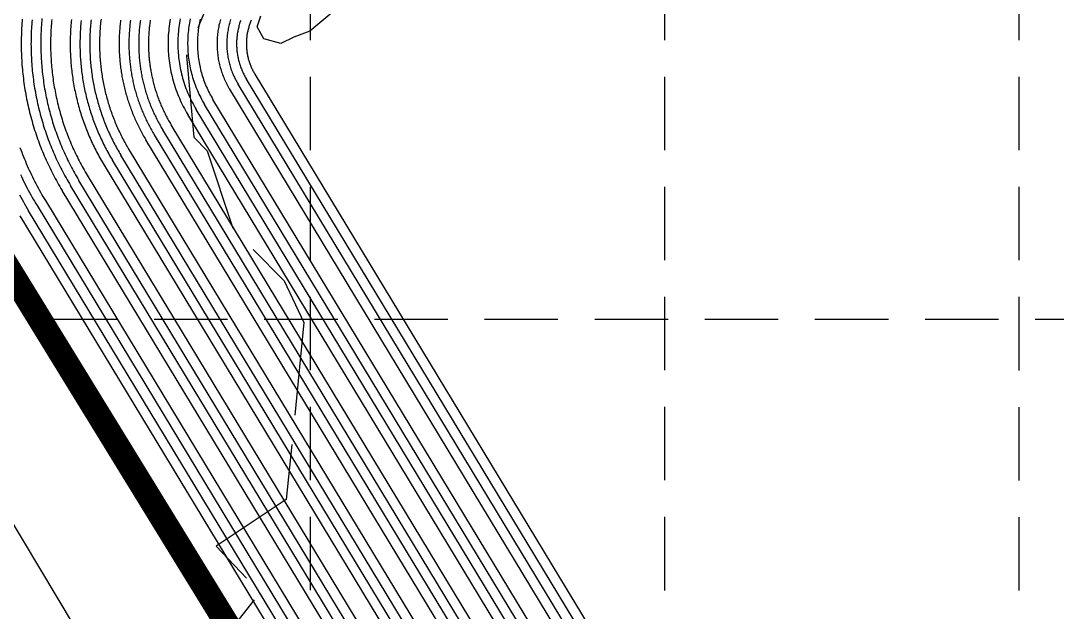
# Model space of a CAD drawing. Header units: inches. Extents: x 2439273 to 2445077, y 7048639 to 7057917.
# Drawn here: x 2442925.3 to 2443348.8, y 7054895.1 to 7055137.1 of the extents above; entities that cross this region are included whole.
import ezdxf

# ---------------------------------------------------------------- set-up
doc = ezdxf.new("R2010")
doc.units = ezdxf.units.IN
doc.header["$LTSCALE"] = 300
doc.header["$MEASUREMENT"] = 0
for name, pattern in [('DASHED', [0.29, 0.25, -0.04]), ('DASHEDX2', [0.165, 0.125, -0.04]), ('HIDDEN', [0.375, 0.25, -0.125])]:
    doc.linetypes.add(name, pattern=pattern)
for name, color, linetype in [('EC', 43, 'DASHEDX2'), ('GRID', 254, 'HIDDEN'), ('LIMITS OF DISTURBANCE', 1, 'HIDDEN'), ('new', 3, 'Continuous'), ('PC', 43, 'DASHEDX2')]:
    doc.layers.add(name, color=color, linetype=linetype)

msp = doc.modelspace()

# ---------------------------------------------------------------- linework, layer by layer
at = {"layer": 'EC', "color": 43, "linetype": 'DASHED', "flags": 128}
msp.add_lwpolyline([(2443056.29, 7055165.86), (2443064.04, 7055150.15), (2443043.37, 7055132.78), (2443036.84, 7055130.33), (2443031.52, 7055127.82), (2443024.53, 7055129.62), (2443021.85, 7055134.61), (2443024.92, 7055143.83), (2443033.16, 7055142.03), (2443027.33, 7055167.51), (2443016.59, 7055153.49), (2443013.05, 7055150.11), (2443005.85, 7055143.67), (2443001.94, 7055144.57), (2442992.97, 7055122.7), (2442995.96, 7055089.49), (2443001.48, 7055083.84), (2443012, 7055052), (2443032.83, 7055030.65), (2443040.99, 7055013.68), (2443033.76, 7054941.31), (2443005.13, 7054922.14), (2443023.05, 7054903.21), (2442991.27, 7054863.26)], dxfattribs=at)
at = {"layer": 'GRID', "linetype": 'HIDDEN', "ltscale": 0.4}
for p, q in [((2443043.63, 7049369.12), (2443043.63, 7057765.42)), ((2443188.39, 7049369.1), (2443188.39, 7057765.42)), ((2443333.14, 7049369.08), (2443333.14, 7057765.42)), ((2439424.76, 7055015.08), (2444925.44, 7055015.08))]:
    msp.add_line(p, q, dxfattribs=at)
at = {"layer": 'LIMITS OF DISTURBANCE', "linetype": 'HIDDEN', "const_width": 10, "flags": 128}
msp.add_lwpolyline([(2442886.99, 7052945.51), (2442895.43, 7053179.56), (2442913.36, 7053306.08), (2442998.8, 7053329.28), (2443093.73, 7053267.07), (2443296.25, 7053331.38), (2443338.44, 7053257.58), (2443392.24, 7053315.57), (2443340.55, 7053361.96), (2443447.09, 7053414.68), (2443517.82, 7053314.09), (2443574.97, 7053356.59), (2443489.91, 7053468.17), (2443446.06, 7053438.95), (2443383.6, 7053614.29), (2443418.05, 7053884.17), (2443327.03, 7054031.84), (2443323.07, 7054052.94), (2443416.73, 7054128.1), (2443524.9, 7054050.3), (2443573.71, 7054048.98), (2443787.41, 7054200.62), (2444024.68, 7054478.24), (2444110.5, 7054653.51), (2444155.29, 7054902.89), (2444160.77, 7055069.77), (2444147.31, 7055200.65), (2444077.57, 7055450.67), (2443950.4, 7055673.72), (2443333.94, 7055400.63), (2443359.36, 7055365.05), (2443134.35, 7055268.48), (2442886.46, 7055663.65), (2442672.88, 7055635.7), (2442663.99, 7055558.19), (2442899.02, 7055169.89), (2442892.76, 7055099.78), (2442914.05, 7055045.94), (2443178.35, 7054615.25), (2442985.45, 7054501.31), (2442726.73, 7054920.14), (2442733.57, 7054854.12), (2442852.43, 7053970.46), (2442450.39, 7053675.08), (2441832.15, 7054504.96), (2441778.69, 7054488.78), (2441880.34, 7054326.59), (2442122.98, 7053975.48), (2442344.49, 7053665.13), (2442528.89, 7053430.2), (2442805.16, 7053043.91), (2442834.55, 7052997.62)], close=True, dxfattribs=at)
at = {"layer": 'new', "color": 3, "linetype": 'Continuous', "flags": 128}
msp.add_lwpolyline([(2442799.46, 7055136.46), (2443536.66, 7053902)], dxfattribs=at)
at = {"layer": 'PC', "color": 24, "linetype": 'Continuous', "flags": 128}
for points in [[(2442925.89, 7055137.77), (2442925.81, 7055136.84), (2442925.74, 7055135.9), (2442925.68, 7055134.97), (2442925.62, 7055134.03), (2442925.57, 7055133.09), (2442925.53, 7055132.16), (2442925.5, 7055131.22), (2442925.47, 7055130.28), (2442925.46, 7055129.34), (2442925.45, 7055128.4), (2442925.44, 7055127.46), (2442925.45, 7055126.53), (2442925.46, 7055125.59), (2442925.48, 7055124.65), (2442925.51, 7055123.71), (2442925.55, 7055122.77), (2442925.59, 7055121.83), (2442925.64, 7055120.9), (2442925.7, 7055119.96), (2442925.77, 7055119.02), (2442925.84, 7055118.09), (2442925.92, 7055117.15), (2442926.01, 7055116.22), (2442926.11, 7055115.29), (2442926.21, 7055114.35), (2442926.32, 7055113.42), (2442926.44, 7055112.49), (2442926.57, 7055111.56), (2442926.7, 7055110.63), (2442926.84, 7055109.7), (2442926.99, 7055108.78), (2442927.15, 7055107.85), (2442927.31, 7055106.93), (2442927.48, 7055106.01), (2442927.66, 7055105.08), (2442927.85, 7055104.16), (2442928.04, 7055103.25), (2442928.24, 7055102.33), (2442928.45, 7055101.41), (2442928.67, 7055100.5), (2442928.89, 7055099.59), (2442929.12, 7055098.68), (2442929.36, 7055097.77), (2442929.61, 7055096.87), (2442929.86, 7055095.96), (2442930.12, 7055095.06), (2442930.39, 7055094.16), (2442930.66, 7055093.26), (2442930.94, 7055092.37), (2442931.23, 7055091.47), (2442931.53, 7055090.58), (2442931.83, 7055089.7), (2442932.14, 7055088.81), (2442932.46, 7055087.93), (2442932.79, 7055087.05), (2442933.12, 7055086.17), (2442933.46, 7055085.29), (2442933.8, 7055084.42), (2442934.16, 7055083.55), (2442934.52, 7055082.69), (2442934.88, 7055081.82), (2442935.26, 7055080.96), (2442935.64, 7055080.1), (2442936.03, 7055079.25), (2442936.42, 7055078.4), (2442936.82, 7055077.55), (2442937.23, 7055076.71), (2442937.65, 7055075.86), (2442938.07, 7055075.03), (2442938.5, 7055074.19), (2442938.94, 7055073.36), (2442939.38, 7055072.53), (2442939.83, 7055071.71), (2442940.28, 7055070.89), (2442940.75, 7055070.07), (2442941.22, 7055069.26), (2442941.69, 7055068.45), (2442942.17, 7055067.64)], [(2442929.87, 7055137.43), (2442929.8, 7055136.52), (2442929.73, 7055135.62), (2442929.67, 7055134.71), (2442929.61, 7055133.81), (2442929.57, 7055132.91), (2442929.53, 7055132), (2442929.5, 7055131.09), (2442929.47, 7055130.19), (2442929.46, 7055129.28), (2442929.45, 7055128.38), (2442929.44, 7055127.47), (2442929.45, 7055126.56), (2442929.46, 7055125.66), (2442929.48, 7055124.75), (2442929.51, 7055123.85), (2442929.54, 7055122.94), (2442929.59, 7055122.04), (2442929.63, 7055121.13), (2442929.69, 7055120.23), (2442929.76, 7055119.32), (2442929.83, 7055118.42), (2442929.9, 7055117.52), (2442929.99, 7055116.61), (2442930.08, 7055115.71), (2442930.18, 7055114.81), (2442930.29, 7055113.91), (2442930.41, 7055113.01), (2442930.53, 7055112.12), (2442930.66, 7055111.22), (2442930.79, 7055110.32), (2442930.94, 7055109.43), (2442931.09, 7055108.53), (2442931.25, 7055107.64), (2442931.41, 7055106.75), (2442931.59, 7055105.86), (2442931.77, 7055104.97), (2442931.95, 7055104.09), (2442932.15, 7055103.2), (2442932.35, 7055102.32), (2442932.56, 7055101.44), (2442932.77, 7055100.56), (2442933, 7055099.68), (2442933.23, 7055098.8), (2442933.46, 7055097.93), (2442933.71, 7055097.05), (2442933.96, 7055096.18), (2442934.22, 7055095.32), (2442934.48, 7055094.45), (2442934.75, 7055093.58), (2442935.03, 7055092.72), (2442935.32, 7055091.86), (2442935.61, 7055091.01), (2442935.91, 7055090.15), (2442936.22, 7055089.3), (2442936.53, 7055088.45), (2442936.85, 7055087.6), (2442937.18, 7055086.75), (2442937.51, 7055085.91), (2442937.86, 7055085.07), (2442938.2, 7055084.24), (2442938.56, 7055083.4), (2442938.92, 7055082.57), (2442939.29, 7055081.74), (2442939.66, 7055080.92), (2442940.04, 7055080.1), (2442940.43, 7055079.28), (2442940.83, 7055078.46), (2442941.23, 7055077.65), (2442941.64, 7055076.84), (2442942.05, 7055076.03), (2442942.47, 7055075.23), (2442942.9, 7055074.43), (2442943.33, 7055073.64), (2442943.77, 7055072.85), (2442944.22, 7055072.06), (2442944.67, 7055071.27), (2442945.13, 7055070.49), (2442945.6, 7055069.71)], [(2442933.94, 7055137.95), (2442933.86, 7055137.08), (2442933.78, 7055136.21), (2442933.72, 7055135.33), (2442933.66, 7055134.46), (2442933.61, 7055133.59), (2442933.56, 7055132.72), (2442933.53, 7055131.84), (2442933.5, 7055130.97), (2442933.47, 7055130.1), (2442933.46, 7055129.22), (2442933.45, 7055128.35), (2442933.44, 7055127.48), (2442933.45, 7055126.6), (2442933.46, 7055125.73), (2442933.48, 7055124.86), (2442933.51, 7055123.98), (2442933.54, 7055123.11), (2442933.58, 7055122.24), (2442933.63, 7055121.36), (2442933.68, 7055120.49), (2442933.74, 7055119.62), (2442933.81, 7055118.75), (2442933.89, 7055117.88), (2442933.97, 7055117.01), (2442934.06, 7055116.14), (2442934.16, 7055115.27), (2442934.26, 7055114.4), (2442934.37, 7055113.54), (2442934.49, 7055112.67), (2442934.61, 7055111.81), (2442934.75, 7055110.94), (2442934.88, 7055110.08), (2442935.03, 7055109.22), (2442935.18, 7055108.36), (2442935.34, 7055107.5), (2442935.51, 7055106.64), (2442935.68, 7055105.78), (2442935.86, 7055104.93), (2442936.05, 7055104.08), (2442936.24, 7055103.22), (2442936.45, 7055102.37), (2442936.65, 7055101.52), (2442936.87, 7055100.68), (2442937.09, 7055099.83), (2442937.32, 7055098.99), (2442937.55, 7055098.15), (2442937.8, 7055097.31), (2442938.05, 7055096.47), (2442938.3, 7055095.63), (2442938.56, 7055094.8), (2442938.83, 7055093.97), (2442939.11, 7055093.14), (2442939.39, 7055092.31), (2442939.68, 7055091.49), (2442939.98, 7055090.67), (2442940.28, 7055089.85), (2442940.59, 7055089.03), (2442940.9, 7055088.22), (2442941.23, 7055087.4), (2442941.56, 7055086.59), (2442941.89, 7055085.79), (2442942.23, 7055084.98), (2442942.58, 7055084.18), (2442942.94, 7055083.38), (2442943.3, 7055082.59), (2442943.67, 7055081.8), (2442944.04, 7055081.01), (2442944.42, 7055080.22), (2442944.81, 7055079.44), (2442945.2, 7055078.66), (2442945.6, 7055077.88), (2442946.01, 7055077.1), (2442946.42, 7055076.33), (2442946.84, 7055075.57), (2442947.26, 7055074.8), (2442947.69, 7055074.04), (2442948.13, 7055073.29), (2442948.57, 7055072.53), (2442949.02, 7055071.78)], [(2442937.92, 7055137.57), (2442937.84, 7055136.73), (2442937.77, 7055135.89), (2442937.71, 7055135.05), (2442937.65, 7055134.21), (2442937.6, 7055133.37), (2442937.56, 7055132.53), (2442937.52, 7055131.69), (2442937.49, 7055130.85), (2442937.47, 7055130.01), (2442937.46, 7055129.17), (2442937.45, 7055128.33), (2442937.44, 7055127.48), (2442937.45, 7055126.64), (2442937.46, 7055125.8), (2442937.48, 7055124.96), (2442937.5, 7055124.12), (2442937.54, 7055123.28), (2442937.58, 7055122.44), (2442937.62, 7055121.6), (2442937.67, 7055120.76), (2442937.73, 7055119.92), (2442937.8, 7055119.08), (2442937.87, 7055118.24), (2442937.95, 7055117.4), (2442938.04, 7055116.57), (2442938.13, 7055115.73), (2442938.23, 7055114.89), (2442938.34, 7055114.06), (2442938.45, 7055113.23), (2442938.57, 7055112.39), (2442938.7, 7055111.56), (2442938.83, 7055110.73), (2442938.97, 7055109.9), (2442939.12, 7055109.07), (2442939.27, 7055108.24), (2442939.43, 7055107.42), (2442939.6, 7055106.59), (2442939.77, 7055105.77), (2442939.95, 7055104.95), (2442940.14, 7055104.13), (2442940.33, 7055103.31), (2442940.53, 7055102.49), (2442940.74, 7055101.68), (2442940.96, 7055100.86), (2442941.18, 7055100.05), (2442941.4, 7055099.24), (2442941.64, 7055098.43), (2442941.87, 7055097.63), (2442942.12, 7055096.82), (2442942.37, 7055096.02), (2442942.63, 7055095.22), (2442942.9, 7055094.42), (2442943.17, 7055093.62), (2442943.45, 7055092.83), (2442943.73, 7055092.04), (2442944.03, 7055091.25), (2442944.32, 7055090.46), (2442944.63, 7055089.68), (2442944.94, 7055088.89), (2442945.26, 7055088.11), (2442945.58, 7055087.34), (2442945.91, 7055086.56), (2442946.24, 7055085.79), (2442946.58, 7055085.02), (2442946.93, 7055084.26), (2442947.29, 7055083.49), (2442947.65, 7055082.73), (2442948.01, 7055081.98), (2442948.39, 7055081.22), (2442948.77, 7055080.47), (2442949.15, 7055079.72), (2442949.54, 7055078.98), (2442949.94, 7055078.23), (2442950.34, 7055077.5), (2442950.75, 7055076.76), (2442951.16, 7055076.03), (2442951.59, 7055075.3), (2442952.01, 7055074.57), (2442952.44, 7055073.85)], [(2442945.96, 7055137.58), (2442945.88, 7055136.8), (2442945.81, 7055136.03), (2442945.75, 7055135.26), (2442945.69, 7055134.48), (2442945.64, 7055133.71), (2442945.59, 7055132.93), (2442945.55, 7055132.16), (2442945.52, 7055131.38), (2442945.49, 7055130.6), (2442945.47, 7055129.83), (2442945.45, 7055129.05), (2442945.45, 7055128.27), (2442945.44, 7055127.5), (2442945.45, 7055126.72), (2442945.46, 7055125.94), (2442945.48, 7055125.17), (2442945.5, 7055124.39), (2442945.53, 7055123.61), (2442945.57, 7055122.84), (2442945.61, 7055122.06), (2442945.66, 7055121.29), (2442945.71, 7055120.51), (2442945.77, 7055119.74), (2442945.84, 7055118.96), (2442945.91, 7055118.19), (2442945.99, 7055117.42), (2442946.08, 7055116.65), (2442946.17, 7055115.88), (2442946.27, 7055115.11), (2442946.37, 7055114.34), (2442946.48, 7055113.57), (2442946.6, 7055112.8), (2442946.72, 7055112.03), (2442946.85, 7055111.27), (2442946.99, 7055110.5), (2442947.13, 7055109.74), (2442947.28, 7055108.98), (2442947.43, 7055108.21), (2442947.59, 7055107.45), (2442947.76, 7055106.7), (2442947.93, 7055105.94), (2442948.11, 7055105.18), (2442948.3, 7055104.43), (2442948.49, 7055103.68), (2442948.69, 7055102.92), (2442948.89, 7055102.17), (2442949.1, 7055101.43), (2442949.31, 7055100.68), (2442949.53, 7055099.94), (2442949.76, 7055099.19), (2442949.99, 7055098.45), (2442950.23, 7055097.71), (2442950.48, 7055096.98), (2442950.73, 7055096.24), (2442950.99, 7055095.51), (2442951.25, 7055094.78), (2442951.52, 7055094.05), (2442951.79, 7055093.32), (2442952.08, 7055092.6), (2442952.36, 7055091.88), (2442952.65, 7055091.16), (2442952.95, 7055090.44), (2442953.26, 7055089.72), (2442953.57, 7055089.01), (2442953.88, 7055088.3), (2442954.2, 7055087.6), (2442954.53, 7055086.89), (2442954.86, 7055086.19), (2442955.2, 7055085.49), (2442955.55, 7055084.79), (2442955.89, 7055084.1), (2442956.25, 7055083.41), (2442956.61, 7055082.72), (2442956.98, 7055082.04), (2442957.35, 7055081.35), (2442957.73, 7055080.68), (2442958.11, 7055080), (2442958.5, 7055079.33), (2442958.89, 7055078.66), (2442959.29, 7055077.99)], [(2442949.94, 7055137.16), (2442949.86, 7055136.42), (2442949.8, 7055135.68), (2442949.73, 7055134.94), (2442949.68, 7055134.2), (2442949.63, 7055133.45), (2442949.58, 7055132.71), (2442949.55, 7055131.97), (2442949.51, 7055131.22), (2442949.49, 7055130.48), (2442949.47, 7055129.74), (2442949.45, 7055128.99), (2442949.45, 7055128.25), (2442949.44, 7055127.5), (2442949.45, 7055126.76), (2442949.46, 7055126.01), (2442949.48, 7055125.27), (2442949.5, 7055124.53), (2442949.53, 7055123.78), (2442949.56, 7055123.04), (2442949.6, 7055122.3), (2442949.65, 7055121.55), (2442949.7, 7055120.81), (2442949.76, 7055120.07), (2442949.82, 7055119.33), (2442949.89, 7055118.59), (2442949.97, 7055117.85), (2442950.05, 7055117.11), (2442950.14, 7055116.37), (2442950.23, 7055115.63), (2442950.33, 7055114.89), (2442950.44, 7055114.15), (2442950.55, 7055113.42), (2442950.67, 7055112.68), (2442950.8, 7055111.95), (2442950.93, 7055111.22), (2442951.06, 7055110.48), (2442951.2, 7055109.75), (2442951.35, 7055109.02), (2442951.5, 7055108.3), (2442951.66, 7055107.57), (2442951.83, 7055106.84), (2442952, 7055106.12), (2442952.18, 7055105.4), (2442952.36, 7055104.67), (2442952.55, 7055103.95), (2442952.74, 7055103.24), (2442952.95, 7055102.52), (2442953.15, 7055101.8), (2442953.36, 7055101.09), (2442953.58, 7055100.38), (2442953.81, 7055099.67), (2442954.03, 7055098.96), (2442954.27, 7055098.25), (2442954.51, 7055097.55), (2442954.76, 7055096.85), (2442955.01, 7055096.15), (2442955.27, 7055095.45), (2442955.53, 7055094.75), (2442955.8, 7055094.06), (2442956.07, 7055093.37), (2442956.35, 7055092.68), (2442956.64, 7055091.99), (2442956.93, 7055091.31), (2442957.23, 7055090.62), (2442957.53, 7055089.94), (2442957.84, 7055089.26), (2442958.15, 7055088.59), (2442958.47, 7055087.92), (2442958.79, 7055087.25), (2442959.12, 7055086.58), (2442959.46, 7055085.91), (2442959.8, 7055085.25), (2442960.15, 7055084.59), (2442960.5, 7055083.94), (2442960.85, 7055083.28), (2442961.21, 7055082.63), (2442961.58, 7055081.99), (2442961.95, 7055081.34), (2442962.33, 7055080.7), (2442962.71, 7055080.06)], [(2442953.99, 7055137.46), (2442953.92, 7055136.75), (2442953.84, 7055136.04), (2442953.78, 7055135.33), (2442953.72, 7055134.62), (2442953.67, 7055133.91), (2442953.62, 7055133.2), (2442953.58, 7055132.49), (2442953.54, 7055131.78), (2442953.51, 7055131.07), (2442953.49, 7055130.36), (2442953.47, 7055129.65), (2442953.45, 7055128.93), (2442953.45, 7055128.22), (2442953.44, 7055127.51), (2442953.45, 7055126.8), (2442953.46, 7055126.09), (2442953.47, 7055125.37), (2442953.5, 7055124.66), (2442953.52, 7055123.95), (2442953.56, 7055123.24), (2442953.59, 7055122.53), (2442953.64, 7055121.82), (2442953.69, 7055121.11), (2442953.74, 7055120.4), (2442953.81, 7055119.69), (2442953.87, 7055118.98), (2442953.95, 7055118.27), (2442954.03, 7055117.56), (2442954.11, 7055116.86), (2442954.2, 7055116.15), (2442954.3, 7055115.45), (2442954.4, 7055114.74), (2442954.5, 7055114.04), (2442954.62, 7055113.33), (2442954.74, 7055112.63), (2442954.86, 7055111.93), (2442954.99, 7055111.23), (2442955.13, 7055110.53), (2442955.27, 7055109.83), (2442955.42, 7055109.14), (2442955.57, 7055108.44), (2442955.73, 7055107.75), (2442955.89, 7055107.06), (2442956.06, 7055106.36), (2442956.23, 7055105.67), (2442956.42, 7055104.99), (2442956.6, 7055104.3), (2442956.79, 7055103.61), (2442956.99, 7055102.93), (2442957.19, 7055102.25), (2442957.4, 7055101.56), (2442957.62, 7055100.89), (2442957.83, 7055100.21), (2442958.06, 7055099.53), (2442958.29, 7055098.86), (2442958.53, 7055098.19), (2442958.77, 7055097.52), (2442959.01, 7055096.85), (2442959.27, 7055096.18), (2442959.52, 7055095.52), (2442959.79, 7055094.86), (2442960.05, 7055094.2), (2442960.33, 7055093.54), (2442960.61, 7055092.89), (2442960.89, 7055092.23), (2442961.18, 7055091.58), (2442961.47, 7055090.93), (2442961.77, 7055090.29), (2442962.08, 7055089.64), (2442962.39, 7055089), (2442962.7, 7055088.37), (2442963.02, 7055087.73), (2442963.35, 7055087.1), (2442963.68, 7055086.47), (2442964.02, 7055085.84), (2442964.36, 7055085.21), (2442964.7, 7055084.59), (2442965.05, 7055083.97), (2442965.41, 7055083.35), (2442965.77, 7055082.74), (2442966.14, 7055082.13)], [(2442958.05, 7055137.69), (2442957.97, 7055137.01), (2442957.89, 7055136.34), (2442957.83, 7055135.66), (2442957.76, 7055134.98), (2442957.71, 7055134.31), (2442957.66, 7055133.63), (2442957.61, 7055132.95), (2442957.57, 7055132.27), (2442957.54, 7055131.59), (2442957.51, 7055130.91), (2442957.48, 7055130.24), (2442957.47, 7055129.56), (2442957.45, 7055128.88), (2442957.45, 7055128.2), (2442957.44, 7055127.52), (2442957.45, 7055126.84), (2442957.46, 7055126.16), (2442957.47, 7055125.48), (2442957.49, 7055124.8), (2442957.52, 7055124.12), (2442957.55, 7055123.44), (2442957.59, 7055122.76), (2442957.63, 7055122.08), (2442957.68, 7055121.41), (2442957.73, 7055120.73), (2442957.79, 7055120.05), (2442957.85, 7055119.37), (2442957.92, 7055118.7), (2442958, 7055118.02), (2442958.08, 7055117.35), (2442958.17, 7055116.67), (2442958.26, 7055116), (2442958.35, 7055115.33), (2442958.46, 7055114.66), (2442958.56, 7055113.99), (2442958.68, 7055113.32), (2442958.8, 7055112.65), (2442958.92, 7055111.98), (2442959.05, 7055111.31), (2442959.19, 7055110.64), (2442959.33, 7055109.98), (2442959.47, 7055109.32), (2442959.62, 7055108.65), (2442959.78, 7055107.99), (2442959.94, 7055107.33), (2442960.11, 7055106.67), (2442960.28, 7055106.02), (2442960.46, 7055105.36), (2442960.64, 7055104.71), (2442960.83, 7055104.05), (2442961.02, 7055103.4), (2442961.22, 7055102.75), (2442961.43, 7055102.1), (2442961.64, 7055101.46), (2442961.85, 7055100.81), (2442962.07, 7055100.17), (2442962.29, 7055099.53), (2442962.52, 7055098.89), (2442962.76, 7055098.25), (2442963, 7055097.61), (2442963.25, 7055096.98), (2442963.5, 7055096.35), (2442963.75, 7055095.72), (2442964.01, 7055095.09), (2442964.28, 7055094.47), (2442964.55, 7055093.84), (2442964.83, 7055093.22), (2442965.11, 7055092.6), (2442965.39, 7055091.99), (2442965.69, 7055091.37), (2442965.98, 7055090.76), (2442966.28, 7055090.15), (2442966.59, 7055089.54), (2442966.9, 7055088.94), (2442967.21, 7055088.34), (2442967.54, 7055087.74), (2442967.86, 7055087.14), (2442968.19, 7055086.55), (2442968.53, 7055085.96), (2442968.87, 7055085.37), (2442969.21, 7055084.78), (2442969.56, 7055084.2), (2443236.87, 7054642.03)], [(2442966.06, 7055137.29), (2442965.98, 7055136.69), (2442965.91, 7055136.09), (2442965.85, 7055135.48), (2442965.79, 7055134.88), (2442965.73, 7055134.27), (2442965.68, 7055133.67), (2442965.64, 7055133.06), (2442965.6, 7055132.46), (2442965.56, 7055131.85), (2442965.53, 7055131.25), (2442965.5, 7055130.64), (2442965.48, 7055130.03), (2442965.47, 7055129.43), (2442965.45, 7055128.82), (2442965.45, 7055128.21), (2442965.44, 7055127.61), (2442965.45, 7055127), (2442965.46, 7055126.39), (2442965.47, 7055125.78), (2442965.49, 7055125.18), (2442965.51, 7055124.57), (2442965.53, 7055123.97), (2442965.57, 7055123.36), (2442965.6, 7055122.75), (2442965.64, 7055122.15), (2442965.69, 7055121.54), (2442965.74, 7055120.94), (2442965.8, 7055120.33), (2442965.86, 7055119.73), (2442965.92, 7055119.13), (2442966, 7055118.52), (2442966.07, 7055117.92), (2442966.15, 7055117.32), (2442966.24, 7055116.72), (2442966.33, 7055116.12), (2442966.42, 7055115.52), (2442966.52, 7055114.92), (2442966.62, 7055114.32), (2442966.73, 7055113.72), (2442966.85, 7055113.13), (2442966.96, 7055112.53), (2442967.09, 7055111.94), (2442967.22, 7055111.35), (2442967.35, 7055110.75), (2442967.49, 7055110.16), (2442967.63, 7055109.57), (2442967.77, 7055108.98), (2442967.93, 7055108.4), (2442968.08, 7055107.81), (2442968.24, 7055107.22), (2442968.41, 7055106.64), (2442968.58, 7055106.06), (2442968.75, 7055105.48), (2442968.93, 7055104.9), (2442969.12, 7055104.32), (2442969.31, 7055103.74), (2442969.5, 7055103.16), (2442969.7, 7055102.59), (2442969.9, 7055102.02), (2442970.11, 7055101.45), (2442970.32, 7055100.88), (2442970.53, 7055100.31), (2442970.75, 7055099.75), (2442970.98, 7055099.18), (2442971.21, 7055098.62), (2442971.44, 7055098.06), (2442971.68, 7055097.5), (2442971.93, 7055096.95), (2442972.17, 7055096.39), (2442972.42, 7055095.84), (2442972.68, 7055095.29), (2442972.94, 7055094.74), (2442973.21, 7055094.2), (2442973.48, 7055093.65), (2442973.75, 7055093.11), (2442974.03, 7055092.57), (2442974.31, 7055092.03), (2442974.6, 7055091.5), (2442974.89, 7055090.97), (2442975.18, 7055090.44), (2442975.48, 7055089.91), (2442975.79, 7055089.38), (2442976.09, 7055088.86), (2442976.41, 7055088.34)], [(2442970.1, 7055137.35), (2442970.03, 7055136.78), (2442969.95, 7055136.21), (2442969.89, 7055135.64), (2442969.83, 7055135.07), (2442969.77, 7055134.5), (2442969.72, 7055133.93), (2442969.67, 7055133.35), (2442969.63, 7055132.78), (2442969.59, 7055132.21), (2442969.55, 7055131.63), (2442969.52, 7055131.06), (2442969.5, 7055130.48), (2442969.48, 7055129.91), (2442969.46, 7055129.33), (2442969.45, 7055128.76), (2442969.45, 7055128.18), (2442969.44, 7055127.61), (2442969.45, 7055127.03), (2442969.45, 7055126.46), (2442969.47, 7055125.88), (2442969.48, 7055125.31), (2442969.5, 7055124.73), (2442969.53, 7055124.16), (2442969.56, 7055123.59), (2442969.59, 7055123.01), (2442969.63, 7055122.44), (2442969.68, 7055121.86), (2442969.73, 7055121.29), (2442969.78, 7055120.72), (2442969.84, 7055120.15), (2442969.9, 7055119.58), (2442969.97, 7055119), (2442970.04, 7055118.43), (2442970.11, 7055117.86), (2442970.19, 7055117.29), (2442970.28, 7055116.73), (2442970.37, 7055116.16), (2442970.46, 7055115.59), (2442970.56, 7055115.02), (2442970.66, 7055114.46), (2442970.77, 7055113.89), (2442970.88, 7055113.33), (2442971, 7055112.77), (2442971.12, 7055112.2), (2442971.25, 7055111.64), (2442971.38, 7055111.08), (2442971.51, 7055110.52), (2442971.65, 7055109.97), (2442971.8, 7055109.41), (2442971.94, 7055108.85), (2442972.1, 7055108.3), (2442972.25, 7055107.75), (2442972.41, 7055107.19), (2442972.58, 7055106.64), (2442972.75, 7055106.09), (2442972.92, 7055105.55), (2442973.1, 7055105), (2442973.29, 7055104.45), (2442973.47, 7055103.91), (2442973.67, 7055103.37), (2442973.86, 7055102.83), (2442974.06, 7055102.29), (2442974.27, 7055101.75), (2442974.48, 7055101.22), (2442974.69, 7055100.68), (2442974.91, 7055100.15), (2442975.13, 7055099.62), (2442975.35, 7055099.09), (2442975.58, 7055098.56), (2442975.82, 7055098.04), (2442976.06, 7055097.52), (2442976.3, 7055096.99), (2442976.55, 7055096.47), (2442976.8, 7055095.96), (2442977.05, 7055095.44), (2442977.31, 7055094.93), (2442977.58, 7055094.42), (2442977.84, 7055093.91), (2442978.12, 7055093.4), (2442978.39, 7055092.9), (2442978.67, 7055092.39), (2442978.95, 7055091.89), (2442979.24, 7055091.4), (2442979.53, 7055090.9), (2442979.83, 7055090.41)], [(2442974.14, 7055137.35), (2442974.06, 7055136.82), (2442973.99, 7055136.28), (2442973.93, 7055135.74), (2442973.86, 7055135.2), (2442973.81, 7055134.66), (2442973.75, 7055134.12), (2442973.7, 7055133.58), (2442973.66, 7055133.04), (2442973.62, 7055132.49), (2442973.58, 7055131.95), (2442973.55, 7055131.41), (2442973.52, 7055130.87), (2442973.5, 7055130.33), (2442973.48, 7055129.78), (2442973.46, 7055129.24), (2442973.45, 7055128.7), (2442973.45, 7055128.15), (2442973.44, 7055127.61), (2442973.45, 7055127.07), (2442973.45, 7055126.52), (2442973.47, 7055125.98), (2442973.48, 7055125.44), (2442973.5, 7055124.9), (2442973.52, 7055124.35), (2442973.55, 7055123.81), (2442973.59, 7055123.27), (2442973.62, 7055122.73), (2442973.67, 7055122.19), (2442973.71, 7055121.65), (2442973.76, 7055121.1), (2442973.82, 7055120.56), (2442973.87, 7055120.02), (2442973.94, 7055119.48), (2442974, 7055118.95), (2442974.08, 7055118.41), (2442974.15, 7055117.87), (2442974.23, 7055117.33), (2442974.32, 7055116.8), (2442974.41, 7055116.26), (2442974.5, 7055115.73), (2442974.6, 7055115.19), (2442974.7, 7055114.66), (2442974.8, 7055114.13), (2442974.91, 7055113.59), (2442975.03, 7055113.06), (2442975.15, 7055112.53), (2442975.27, 7055112), (2442975.4, 7055111.48), (2442975.53, 7055110.95), (2442975.66, 7055110.42), (2442975.8, 7055109.9), (2442975.95, 7055109.37), (2442976.1, 7055108.85), (2442976.25, 7055108.33), (2442976.41, 7055107.81), (2442976.57, 7055107.29), (2442976.73, 7055106.77), (2442976.9, 7055106.26), (2442977.07, 7055105.74), (2442977.25, 7055105.23), (2442977.43, 7055104.72), (2442977.62, 7055104.21), (2442977.81, 7055103.7), (2442978, 7055103.19), (2442978.2, 7055102.68), (2442978.4, 7055102.18), (2442978.6, 7055101.68), (2442978.81, 7055101.18), (2442979.03, 7055100.68), (2442979.24, 7055100.18), (2442979.46, 7055099.68), (2442979.69, 7055099.19), (2442979.92, 7055098.7), (2442980.15, 7055098.21), (2442980.39, 7055097.72), (2442980.63, 7055097.23), (2442980.88, 7055096.75), (2442981.12, 7055096.26), (2442981.38, 7055095.78), (2442981.63, 7055095.3), (2442981.89, 7055094.83), (2442982.16, 7055094.35), (2442982.43, 7055093.88), (2442982.7, 7055093.41), (2442982.97, 7055092.94), (2442983.25, 7055092.48)], [(2442978.17, 7055137.29), (2442978.1, 7055136.78), (2442978.03, 7055136.28), (2442977.96, 7055135.77), (2442977.9, 7055135.26), (2442977.84, 7055134.75), (2442977.78, 7055134.25), (2442977.73, 7055133.74), (2442977.69, 7055133.23), (2442977.65, 7055132.72), (2442977.61, 7055132.21), (2442977.57, 7055131.7), (2442977.54, 7055131.19), (2442977.52, 7055130.68), (2442977.49, 7055130.17), (2442977.48, 7055129.66), (2442977.46, 7055129.15), (2442977.45, 7055128.64), (2442977.45, 7055128.12), (2442977.44, 7055127.61), (2442977.45, 7055127.1), (2442977.45, 7055126.59), (2442977.46, 7055126.08), (2442977.48, 7055125.57), (2442977.5, 7055125.06), (2442977.52, 7055124.55), (2442977.55, 7055124.04), (2442977.58, 7055123.53), (2442977.61, 7055123.02), (2442977.65, 7055122.51), (2442977.7, 7055122), (2442977.74, 7055121.49), (2442977.79, 7055120.98), (2442977.85, 7055120.47), (2442977.91, 7055119.97), (2442977.97, 7055119.46), (2442978.04, 7055118.95), (2442978.11, 7055118.45), (2442978.19, 7055117.94), (2442978.27, 7055117.44), (2442978.35, 7055116.93), (2442978.44, 7055116.43), (2442978.53, 7055115.92), (2442978.62, 7055115.42), (2442978.72, 7055114.92), (2442978.83, 7055114.42), (2442978.94, 7055113.92), (2442979.05, 7055113.42), (2442979.16, 7055112.92), (2442979.28, 7055112.43), (2442979.41, 7055111.93), (2442979.53, 7055111.44), (2442979.67, 7055110.94), (2442979.8, 7055110.45), (2442979.94, 7055109.96), (2442980.08, 7055109.47), (2442980.23, 7055108.98), (2442980.38, 7055108.49), (2442980.54, 7055108), (2442980.7, 7055107.52), (2442980.86, 7055107.03), (2442981.03, 7055106.55), (2442981.2, 7055106.07), (2442981.37, 7055105.59), (2442981.55, 7055105.11), (2442981.73, 7055104.63), (2442981.92, 7055104.15), (2442982.11, 7055103.68), (2442982.3, 7055103.21), (2442982.5, 7055102.73), (2442982.7, 7055102.26), (2442982.9, 7055101.8), (2442983.11, 7055101.33), (2442983.32, 7055100.86), (2442983.54, 7055100.4), (2442983.76, 7055099.94), (2442983.98, 7055099.48), (2442984.21, 7055099.02), (2442984.44, 7055098.57), (2442984.67, 7055098.11), (2442984.91, 7055097.66), (2442985.15, 7055097.21), (2442985.4, 7055096.76), (2442985.65, 7055096.31), (2442985.9, 7055095.87), (2442986.15, 7055095.43), (2442986.41, 7055094.98), (2442986.68, 7055094.55)], [(2442986.35, 7055137.69), (2442986.19, 7055136.76), (2442986.04, 7055135.83), (2442985.91, 7055134.89), (2442985.8, 7055133.96), (2442985.7, 7055133.02), (2442985.62, 7055132.08), (2442985.55, 7055131.14), (2442985.5, 7055130.2), (2442985.47, 7055129.26), (2442985.45, 7055128.31), (2442985.45, 7055127.37), (2442985.46, 7055126.43), (2442985.49, 7055125.49), (2442985.53, 7055124.55), (2442985.59, 7055123.6), (2442985.67, 7055122.66), (2442985.76, 7055121.73), (2442985.87, 7055120.79), (2442985.99, 7055119.86), (2442986.13, 7055118.92), (2442986.28, 7055117.99), (2442986.46, 7055117.07), (2442986.64, 7055116.14), (2442986.84, 7055115.22), (2442987.06, 7055114.3), (2442987.29, 7055113.39), (2442987.54, 7055112.48), (2442987.8, 7055111.58), (2442988.08, 7055110.68), (2442988.37, 7055109.78), (2442988.68, 7055108.89), (2442989.01, 7055108), (2442989.34, 7055107.12), (2442989.7, 7055106.25), (2442990.07, 7055105.38), (2442990.45, 7055104.52), (2442990.84, 7055103.66), (2442991.26, 7055102.82), (2442991.68, 7055101.98), (2442992.12, 7055101.14), (2442992.57, 7055100.31), (2442993.04, 7055099.5), (2442993.52, 7055098.69)], [(2442990.45, 7055137.83), (2442990.29, 7055136.97), (2442990.14, 7055136.11), (2442990, 7055135.24), (2442989.88, 7055134.38), (2442989.77, 7055133.51), (2442989.68, 7055132.64), (2442989.61, 7055131.76), (2442989.55, 7055130.89), (2442989.5, 7055130.02), (2442989.47, 7055129.14), (2442989.45, 7055128.27), (2442989.45, 7055127.39), (2442989.46, 7055126.52), (2442989.48, 7055125.64), (2442989.52, 7055124.77), (2442989.58, 7055123.89), (2442989.65, 7055123.02), (2442989.74, 7055122.15), (2442989.84, 7055121.28), (2442989.95, 7055120.41), (2442990.08, 7055119.55), (2442990.22, 7055118.68), (2442990.38, 7055117.82), (2442990.56, 7055116.96), (2442990.74, 7055116.11), (2442990.94, 7055115.26), (2442991.16, 7055114.41), (2442991.39, 7055113.57), (2442991.63, 7055112.72), (2442991.89, 7055111.89), (2442992.17, 7055111.06), (2442992.45, 7055110.23), (2442992.75, 7055109.41), (2442993.07, 7055108.59), (2442993.39, 7055107.78), (2442993.74, 7055106.97), (2442994.09, 7055106.17), (2442994.46, 7055105.38), (2442994.84, 7055104.59), (2442995.24, 7055103.81), (2442995.64, 7055103.04), (2442996.06, 7055102.27), (2442996.5, 7055101.51), (2442996.94, 7055100.75)], [(2442994.54, 7055137.84), (2442994.37, 7055137.05), (2442994.22, 7055136.25), (2442994.08, 7055135.46), (2442993.96, 7055134.66), (2442993.85, 7055133.86), (2442993.75, 7055133.06), (2442993.67, 7055132.25), (2442993.59, 7055131.45), (2442993.54, 7055130.64), (2442993.49, 7055129.84), (2442993.46, 7055129.03), (2442993.45, 7055128.22), (2442993.45, 7055127.41), (2442993.46, 7055126.6), (2442993.48, 7055125.8), (2442993.52, 7055124.99), (2442993.57, 7055124.18), (2442993.64, 7055123.38), (2442993.71, 7055122.57), (2442993.81, 7055121.77), (2442993.91, 7055120.97), (2442994.03, 7055120.17), (2442994.16, 7055119.37), (2442994.31, 7055118.58), (2442994.47, 7055117.79), (2442994.64, 7055117), (2442994.83, 7055116.21), (2442995.03, 7055115.43), (2442995.24, 7055114.65), (2442995.47, 7055113.87), (2442995.7, 7055113.1), (2442995.96, 7055112.33), (2442996.22, 7055111.57), (2442996.5, 7055110.81), (2442996.79, 7055110.06), (2442997.09, 7055109.31), (2442997.41, 7055108.56), (2442997.73, 7055107.83), (2442998.07, 7055107.09), (2442998.43, 7055106.37), (2442998.79, 7055105.64), (2442999.17, 7055104.93), (2442999.55, 7055104.22), (2442999.96, 7055103.52), (2443000.37, 7055102.82)], [(2442998.61, 7055137.71), (2442998.45, 7055136.99), (2442998.29, 7055136.26), (2442998.16, 7055135.54), (2442998.03, 7055134.81), (2442997.92, 7055134.08), (2442997.81, 7055133.34), (2442997.72, 7055132.61), (2442997.65, 7055131.87), (2442997.58, 7055131.13), (2442997.53, 7055130.39), (2442997.49, 7055129.65), (2442997.46, 7055128.91), (2442997.45, 7055128.17), (2442997.45, 7055127.43), (2442997.46, 7055126.69), (2442997.48, 7055125.95), (2442997.51, 7055125.21), (2442997.56, 7055124.47), (2442997.62, 7055123.73), (2442997.69, 7055123), (2442997.78, 7055122.26), (2442997.87, 7055121.53), (2442997.98, 7055120.79), (2442998.1, 7055120.06), (2442998.24, 7055119.34), (2442998.38, 7055118.61), (2442998.54, 7055117.89), (2442998.71, 7055117.17), (2442998.9, 7055116.45), (2442999.09, 7055115.73), (2442999.3, 7055115.02), (2442999.52, 7055114.31), (2442999.75, 7055113.61), (2442999.99, 7055112.91), (2443000.24, 7055112.21), (2443000.51, 7055111.52), (2443000.79, 7055110.84), (2443001.08, 7055110.15), (2443001.38, 7055109.48), (2443001.69, 7055108.81), (2443002.01, 7055108.14), (2443002.34, 7055107.48), (2443002.69, 7055106.82), (2443003.05, 7055106.17), (2443003.41, 7055105.53), (2443003.79, 7055104.89)], [(2443006.86, 7055137.64), (2443006.69, 7055137.06), (2443006.54, 7055136.47), (2443006.4, 7055135.88), (2443006.26, 7055135.29), (2443006.14, 7055134.7), (2443006.03, 7055134.1), (2443005.92, 7055133.51), (2443005.83, 7055132.91), (2443005.75, 7055132.31), (2443005.67, 7055131.71), (2443005.61, 7055131.1), (2443005.56, 7055130.5), (2443005.51, 7055129.9), (2443005.48, 7055129.29), (2443005.46, 7055128.69), (2443005.45, 7055128.08), (2443005.45, 7055127.47), (2443005.45, 7055126.87), (2443005.47, 7055126.26), (2443005.5, 7055125.66), (2443005.54, 7055125.05), (2443005.59, 7055124.45), (2443005.65, 7055123.84), (2443005.72, 7055123.24), (2443005.8, 7055122.64), (2443005.89, 7055122.04), (2443005.98, 7055121.44), (2443006.09, 7055120.85), (2443006.21, 7055120.25), (2443006.34, 7055119.66), (2443006.48, 7055119.07), (2443006.63, 7055118.49), (2443006.79, 7055117.9), (2443006.96, 7055117.32), (2443007.14, 7055116.74), (2443007.33, 7055116.16), (2443007.53, 7055115.59), (2443007.73, 7055115.02), (2443007.95, 7055114.46), (2443008.18, 7055113.9), (2443008.42, 7055113.34), (2443008.66, 7055112.78), (2443008.92, 7055112.23), (2443009.18, 7055111.69), (2443009.45, 7055111.15), (2443009.74, 7055110.61), (2443010.03, 7055110.08), (2443010.33, 7055109.55), (2443010.64, 7055109.03)], [(2443011.02, 7055137.56), (2443010.85, 7055137.05), (2443010.7, 7055136.53), (2443010.56, 7055136.01), (2443010.42, 7055135.49), (2443010.29, 7055134.97), (2443010.17, 7055134.44), (2443010.06, 7055133.92), (2443009.96, 7055133.39), (2443009.87, 7055132.86), (2443009.79, 7055132.33), (2443009.71, 7055131.79), (2443009.65, 7055131.26), (2443009.59, 7055130.72), (2443009.54, 7055130.18), (2443009.51, 7055129.65), (2443009.48, 7055129.11), (2443009.46, 7055128.57), (2443009.45, 7055128.03), (2443009.44, 7055127.49), (2443009.45, 7055126.96), (2443009.47, 7055126.42), (2443009.49, 7055125.88), (2443009.53, 7055125.34), (2443009.57, 7055124.8), (2443009.62, 7055124.27), (2443009.69, 7055123.73), (2443009.76, 7055123.2), (2443009.84, 7055122.67), (2443009.92, 7055122.14), (2443010.02, 7055121.61), (2443010.13, 7055121.08), (2443010.24, 7055120.55), (2443010.37, 7055120.03), (2443010.5, 7055119.5), (2443010.64, 7055118.99), (2443010.79, 7055118.47), (2443010.95, 7055117.95), (2443011.12, 7055117.44), (2443011.3, 7055116.93), (2443011.48, 7055116.43), (2443011.67, 7055115.92), (2443011.87, 7055115.42), (2443012.09, 7055114.93), (2443012.3, 7055114.44), (2443012.53, 7055113.95), (2443012.77, 7055113.46), (2443013.01, 7055112.98), (2443013.26, 7055112.51), (2443013.52, 7055112.03), (2443013.79, 7055111.56), (2443014.06, 7055111.1)], [(2443015.13, 7055137.22), (2443014.97, 7055136.77), (2443014.82, 7055136.32), (2443014.68, 7055135.88), (2443014.54, 7055135.42), (2443014.42, 7055134.97), (2443014.3, 7055134.51), (2443014.19, 7055134.06), (2443014.08, 7055133.6), (2443013.99, 7055133.13), (2443013.9, 7055132.67), (2443013.82, 7055132.21), (2443013.74, 7055131.74), (2443013.68, 7055131.27), (2443013.62, 7055130.81), (2443013.57, 7055130.34), (2443013.53, 7055129.87), (2443013.5, 7055129.4), (2443013.47, 7055128.93), (2443013.46, 7055128.46), (2443013.45, 7055127.99), (2443013.44, 7055127.51), (2443013.45, 7055127.04), (2443013.47, 7055126.57), (2443013.49, 7055126.1), (2443013.52, 7055125.63), (2443013.56, 7055125.16), (2443013.6, 7055124.69), (2443013.66, 7055124.22), (2443013.72, 7055123.76), (2443013.79, 7055123.29), (2443013.86, 7055122.83), (2443013.95, 7055122.36), (2443014.04, 7055121.9), (2443014.14, 7055121.44), (2443014.25, 7055120.98), (2443014.37, 7055120.52), (2443014.49, 7055120.07), (2443014.62, 7055119.62), (2443014.76, 7055119.17), (2443014.91, 7055118.72), (2443015.06, 7055118.27), (2443015.23, 7055117.83), (2443015.39, 7055117.39), (2443015.57, 7055116.95), (2443015.76, 7055116.52), (2443015.95, 7055116.09), (2443016.14, 7055115.66), (2443016.35, 7055115.24), (2443016.56, 7055114.82), (2443016.78, 7055114.4), (2443017.01, 7055113.99), (2443017.24, 7055113.58), (2443017.48, 7055113.17)], [(2443019.49, 7055137.35), (2443019.33, 7055136.98), (2443019.18, 7055136.6), (2443019.03, 7055136.23), (2443018.89, 7055135.85), (2443018.75, 7055135.47), (2443018.62, 7055135.09), (2443018.5, 7055134.7), (2443018.39, 7055134.31), (2443018.28, 7055133.92), (2443018.18, 7055133.53), (2443018.08, 7055133.14), (2443017.99, 7055132.75), (2443017.91, 7055132.35), (2443017.83, 7055131.96), (2443017.76, 7055131.56), (2443017.7, 7055131.16), (2443017.65, 7055130.76), (2443017.6, 7055130.36), (2443017.55, 7055129.96), (2443017.52, 7055129.55), (2443017.49, 7055129.15), (2443017.47, 7055128.75), (2443017.45, 7055128.34), (2443017.45, 7055127.94), (2443017.44, 7055127.53), (2443017.45, 7055127.13), (2443017.46, 7055126.73), (2443017.48, 7055126.32), (2443017.51, 7055125.92), (2443017.54, 7055125.52), (2443017.58, 7055125.12), (2443017.63, 7055124.71), (2443017.68, 7055124.31), (2443017.74, 7055123.91), (2443017.8, 7055123.52), (2443017.88, 7055123.12), (2443017.96, 7055122.72), (2443018.04, 7055122.33), (2443018.14, 7055121.93), (2443018.24, 7055121.54), (2443018.34, 7055121.15), (2443018.46, 7055120.77), (2443018.57, 7055120.38), (2443018.7, 7055120), (2443018.83, 7055119.61), (2443018.97, 7055119.23), (2443019.12, 7055118.86), (2443019.27, 7055118.48), (2443019.42, 7055118.11), (2443019.59, 7055117.74), (2443019.76, 7055117.37), (2443019.93, 7055117.01), (2443020.12, 7055116.65), (2443020.31, 7055116.29), (2443020.5, 7055115.94), (2443020.7, 7055115.59), (2443020.91, 7055115.24)], [(2443284.79, 7054671), (2443017.48, 7055113.17)], [(2443020.91, 7055115.24), (2443288.22, 7054673.07)], [(2443277.95, 7054666.86), (2443010.64, 7055109.03)], [(2443281.37, 7054668.93), (2443014.06, 7055111.1)], [(2443271.1, 7054662.72), (2443003.79, 7055104.89)], [(2443264.26, 7054658.58), (2442996.94, 7055100.75)], [(2443267.68, 7054660.65), (2443000.37, 7055102.82)], [(2443260.83, 7054656.51), (2442993.52, 7055098.69)], [(2443250.56, 7054650.3), (2442983.25, 7055092.48)], [(2443253.99, 7054652.37), (2442986.68, 7055094.55)], [(2443243.72, 7054646.16), (2442976.41, 7055088.34)], [(2442979.83, 7055090.41), (2443247.14, 7054648.23)], [(2442924.94, 7055085.19), (2442925.29, 7055084.25), (2442925.65, 7055083.31), (2442926.01, 7055082.37), (2442926.38, 7055081.44), (2442926.76, 7055080.51), (2442927.14, 7055079.58), (2442927.53, 7055078.66), (2442927.94, 7055077.74), (2442928.34, 7055076.82), (2442928.76, 7055075.91), (2442929.18, 7055075), (2442929.61, 7055074.09), (2442930.05, 7055073.19), (2442930.49, 7055072.29), (2442930.94, 7055071.4), (2442931.4, 7055070.5), (2442931.87, 7055069.62), (2442932.34, 7055068.73), (2442932.82, 7055067.85), (2442933.31, 7055066.97), (2442933.8, 7055066.1), (2442934.3, 7055065.23), (2442934.81, 7055064.37), (2442935.33, 7055063.51)], [(2443230.02, 7054637.89), (2442962.71, 7055080.06)], [(2443233.45, 7054639.96), (2442966.14, 7055082.13)], [(2442959.29, 7055077.99), (2443226.6, 7054635.82)], [(2442925.12, 7055074.24), (2442925.56, 7055073.3), (2442926, 7055072.37), (2442926.45, 7055071.43), (2442926.91, 7055070.51), (2442927.38, 7055069.58), (2442927.85, 7055068.66), (2442928.33, 7055067.74), (2442928.82, 7055066.83), (2442929.32, 7055065.92), (2442929.82, 7055065.02), (2442930.33, 7055064.11), (2442930.85, 7055063.22), (2442931.37, 7055062.32), (2442931.91, 7055061.44)], [(2443216.33, 7054629.61), (2442949.02, 7055071.78)], [(2442952.44, 7055073.85), (2443219.76, 7054631.68)], [(2443209.49, 7054625.47), (2442942.17, 7055067.64)], [(2443212.91, 7054627.54), (2442945.6, 7055069.71)], [(2442924.8, 7055065.87), (2442925.3, 7055064.93), (2442925.81, 7055063.99), (2442926.33, 7055063.06), (2442926.86, 7055062.13), (2442927.39, 7055061.2), (2442927.93, 7055060.28), (2442928.48, 7055059.37)], [(2442935.33, 7055063.51), (2443202.64, 7054621.33)], [(2443195.79, 7054617.19), (2442928.48, 7055059.37)], [(2442931.91, 7055061.44), (2443199.22, 7054619.26)], [(2443192.37, 7054615.12), (2442925.06, 7055057.3)]]:
    msp.add_lwpolyline(points, dxfattribs=at)

doc.saveas('drawing.dxf')
